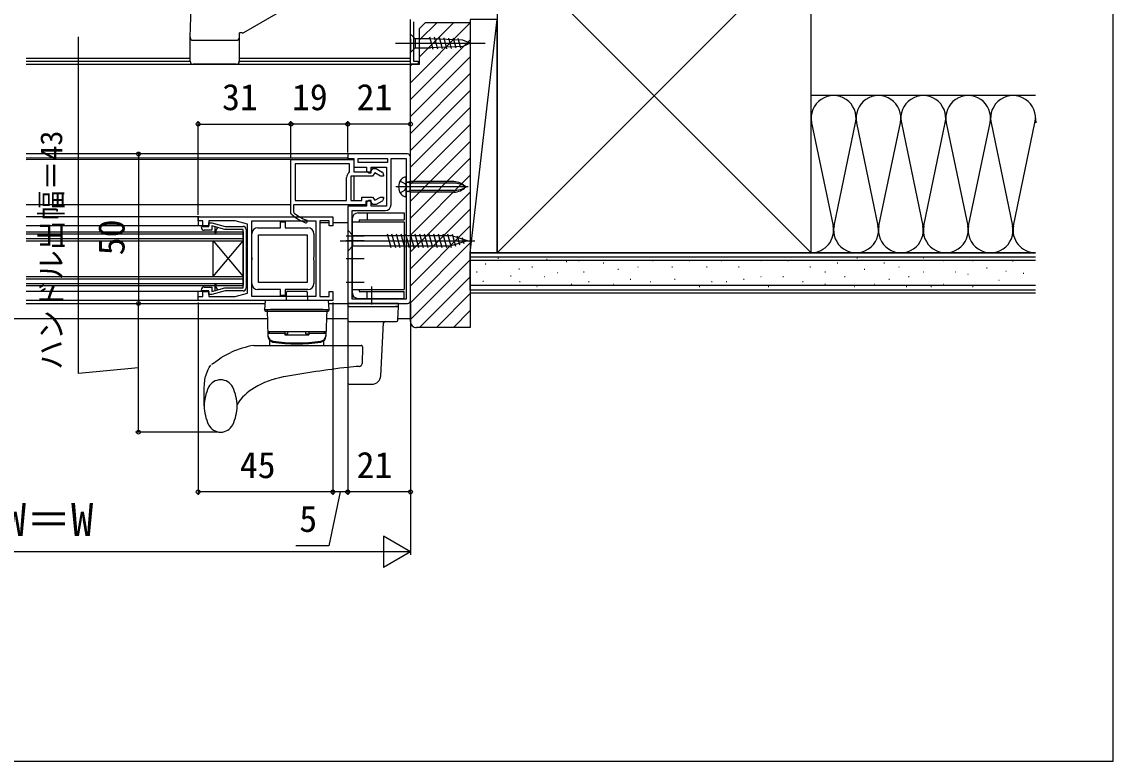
# Model space of a CAD drawing. Units: millimetres, scale not verified. Extents: x -525 to 525, y -782 to 777.
# Drawn here: x 160 to 525, y -782.5 to -535.3 of the extents above; entities that cross this region are included whole.
import ezdxf
from ezdxf.enums import TextEntityAlignment as Align

# ---------------------------------------------------------------- set-up
doc = ezdxf.new("R2010")
doc.units = ezdxf.units.MM
doc.header["$LTSCALE"] = 4
for name, color, linetype in [('0-2_YKK_11', 7, 'Continuous'), ('0-3_YKK_12', 2, 'Continuous'), ('0-4_YKK_13', 4, 'Continuous'), ('0-6_YKK_D', 6, 'Continuous'), ('0-7_YKK_ZWAK', 7, 'Continuous'), ('0-8_YSS_K', 3, 'Continuous'), ('0-9_YSS_KE', 3, 'Continuous')]:
    doc.layers.add(name, color=color, linetype=linetype)
doc.styles.add('ＭＳ ゴシック', font='')
doc.styles.get('ＭＳ ゴシック').set_extended_font_data('MS Gothic')

msp = doc.modelspace()

# ---------------------------------------------------------------- linework, layer by layer
at = {"layer": '0-2_YKK_11'}
for p, q in [((290, -628.5), (290, -580.5)), ((235, -604.7), (235, -624.3))]:
    msp.add_line(p, q, dxfattribs=at)
for points in [[(291, -535.273), (291, -548.5), (292.5, -548.5), (292.5, -549.5), (290, -549.5), (290, -534.5)], [(289, -579.5), (269, -579.5), (269, -581), (271, -581), (271, -583.9), (275.3, -583.9), (275.3, -585.1), (276, -585.8), (276.8, -585.8), (276.8, -583.9), (282, -583.9), (282, -596.9), (276.8, -596.9), (276.8, -595), (276, -595), (275.3, -595.7), (275.3, -596.9), (269, -596.9), (269, -629.5), (289, -629.5)], [(250.17, -599.652), (250, -599.277), (250, -581.4), (271, -581.4), (271, -585.5), (276.6, -585.5), (277.371, -584.4), (278.463, -584.4), (280.5, -585.576)], [(269.6, -582.8), (251.4, -582.8), (251.4, -595.1), (268.6, -595.1), (268.6, -587.4)], [(269.392, -585.857), (269.6, -585.451), (269.6, -582.8)], [(288.5, -581), (288.5, -628), (270.5, -628), (270.5, -598.4), (275.3, -598.4), (281.5, -598.4)], [(283.5, -596.4), (283.5, -581), (288.5, -581)], [(281, -586.442), (281, -586.9), (279.993, -586.9), (278.096, -585.805), (277.329, -586.9), (270, -586.9), (270, -595.1), (273.7, -595.1), (273.7, -593.9), (277.329, -593.9), (278.096, -594.995), (279.993, -593.9), (281, -593.9), (281, -594.358)], [(275.1, -596.5), (250.9, -596.5), (250.9, -598.862), (251.081, -599.247)], [(280.5, -595.224), (278.463, -596.4), (277.371, -596.4), (276.6, -595.3), (275.1, -595.3), (275.1, -596.5)], [(238.9, -604.2), (246.55, -604.2), (246.55, -602.2), (248.05, -602.2), (248.05, -604.2), (255.7, -604.2)], [(220, -604), (220.3, -603.7), (222.5, -603.7), (222.5, -602.5), (223.5, -602.5), (227.979, -603.7), (234, -603.7)], [(221, -624), (223.5, -624), (223.5, -625.465), (227.847, -624.3), (234, -624.3), (234, -604.7), (227.847, -604.7), (223.5, -603.535), (223.5, -605), (221, -605)], [(236.9, -622.8), (236.9, -614.958), (237.02, -614.775), (237.02, -614.225), (236.9, -614.042), (236.9, -606.2)], [(257.7, -606.2), (257.7, -614.042), (257.58, -614.225), (257.58, -614.775), (257.7, -614.958), (257.7, -622.8)], [(234, -625.3), (227.979, -625.3), (223.5, -626.5), (222.5, -626.5), (222.5, -625.3), (220.3, -625.3), (220, -625)], [(255.7, -624.8), (248.05, -624.8), (248.05, -626.8), (246.55, -626.8), (246.55, -624.8), (238.9, -624.8)]]:
    msp.add_lwpolyline(points, dxfattribs=at)
for points in [[(272.5, -581), (282.3, -581), (282.3, -582.4), (272.5, -582.4)], [(264, -628.5), (219, -628.5), (219, -627.1), (220.5, -627.1), (220.5, -625.5), (222.5, -625.5), (222.5, -627.1), (231.395, -627.1), (235.5, -626), (235.5, -603), (231.395, -601.9), (222.5, -601.9), (222.5, -603.5), (220.5, -603.5), (220.5, -601.9), (219, -601.9), (219, -600.5), (264, -600.5), (264, -603.5), (262.8, -603.5), (262.8, -601.9), (259.7, -601.9), (259.7, -618.259), (259.7, -627.1), (262.8, -627.1), (262.8, -625.5), (264, -625.5)], [(236.9, -627.1), (236.9, -601.9), (258.3, -601.9), (258.3, -618.378), (258.3, -627.1)], [(224.5, -603.803), (224.5, -605.75), (224.762, -606), (225, -605.75), (225, -604.937), (225.5, -604.071)], [(239.2, -606.5), (255.4, -606.5), (255.4, -622.5), (239.2, -622.5)], [(224.5, -623.25), (224.5, -625.197), (225.5, -624.929), (225, -624.063), (225, -623.25), (224.745, -623)]]:
    msp.add_lwpolyline(points, close=True, dxfattribs=at)
for centre, radius, start, end in [((289, -580.5), 1, 0.00001, 89.99999), ((270.5, -587.4), 1.9, 125.68531, 179.99999), ((280, -586.442), 1, 360, 60.00002), ((280, -594.358), 1, 299.99998, 0), ((281.5, -596.4), 2, 270.00001, 359.99999), ((260.09, -588.401), 15, 228.5951, 249.7334), ((260.09, -588.401), 14.1, 230.28516, 249.73341), ((255.05, -602.05), 0.45, 249.73339, 69.73341), ((221, -604), 1, 179.99955, 269.99781), ((234, -604.7), 1, 0.00001, 89.99999), ((238.9, -606.2), 2, 90.00001, 179.99999), ((255.7, -606.2), 2, 0.00001, 89.99999), ((221, -625), 1, 90.00001, 179.99999), ((238.9, -622.8), 2, 180.00001, 269.99999), ((255.7, -622.8), 2, 270.00001, 359.99999), ((234, -624.3), 1, 270.00001, 0.00091), ((289, -628.5), 1, 270.00001, 359.99999)]:
    msp.add_arc(centre, radius, start, end, dxfattribs=at)
at = {"layer": '0-3_YKK_12'}
for p, q in [((161.5, -547.5), (216.286, -547.5)), ((232.714, -547.5), (290, -547.5)), ((161.5, -548.5), (216.286, -548.5)), ((161.5, -549.5), (290, -549.5)), ((232.714, -548.5), (290, -548.5)), ((269, -579.5), (161.5, -579.5)), ((269, -579.5), (268.999, -581.4)), ((269, -580.9), (161.5, -580.9)), ((250.48, -581.4), (161.5, -581.402)), ((271, -586.9), (270.999, -595.1)), ((250, -596.5), (161.5, -596.5)), ((219.3, -600.5), (161.5, -600.5)), ((219, -600.5), (219, -603.5)), ((221, -603.5), (161.5, -603.5)), ((161.5, -605.5), (234, -605.5)), ((234, -605.5), (234, -623.5)), ((262.8, -602.5), (259.7, -602.5)), ((269, -602.5), (264, -602.5)), ((161.5, -606.2), (234, -606.2)), ((161.5, -607.8), (234, -607.8)), ((161.5, -608.5), (234, -608.5)), ((224, -620.5), (234, -608.5)), ((161.5, -620.5), (234, -620.5)), ((161.5, -621.2), (234, -621.2)), ((161.5, -622.8), (234, -622.8)), ((161.5, -623.5), (234, -623.5)), ((221, -625.5), (161.5, -625.502)), ((219, -628.5), (219, -625.5)), ((219.3, -628.5), (161.5, -628.5)), ((161.5, -629.5), (241.2, -629.5)), ((262.8, -629.5), (269, -629.5))]:
    msp.add_line(p, q, dxfattribs=at)
msp.add_lwpolyline([(224, -620.5), (224, -608.5), (234, -620.5)], dxfattribs=at)
at = {"layer": '0-4_YKK_13'}
for p, q in [((234.217, -538.87), (256.053, -526.263)), ((216.286, -540.46), (216.637, -530.425)), ((232.784, -540.53), (232.837, -539.004)), ((233.717, -539.004), (232.837, -539.004)), ((216.286, -548.495), (216.286, -540.53)), ((217.286, -541.495), (231.784, -541.495)), ((232.714, -540.864), (232.714, -548.495)), ((285.001, -542.5), (315.001, -542.5)), ((290.001, -540.95), (290.001, -544.05)), ((296.667, -540.95), (291.551, -540.95)), ((291.551, -540.95), (291.551, -544.05)), ((297.593, -544.523), (296.495, -540.425)), ((299.126, -544.449), (298.068, -540.5)), ((300.659, -544.376), (299.641, -540.575)), ((302.193, -544.303), (301.214, -540.65)), ((303.726, -544.23), (302.787, -540.725)), ((305.259, -544.157), (304.36, -540.8)), ((306.793, -544.084), (305.933, -540.875)), ((291.551, -544.05), (296.667, -544.05)), ((231.714, -549.495), (217.286, -549.495)), ((309.279, -590.5), (285.126, -590.5)), ((289.9, -589.282), (288.828, -588.89)), ((289.9, -588.754), (289.096, -588.911)), ((304.475, -588.754), (289.9, -588.754)), ((289.9, -592.246), (289.9, -588.754)), ((304.475, -589.282), (289.9, -589.282)), ((288.5, -593.75), (288.5, -592.58)), ((289.9, -591.718), (288.828, -592.11)), ((289.9, -592.246), (289.096, -592.089)), ((304.475, -591.718), (289.9, -591.718)), ((304.475, -592.246), (289.9, -592.246)), ((270.5, -601.2), (270.5, -627.3)), ((270.5, -602.2), (287.9, -602.2)), ((272.8, -601.5), (272.8, -602.2)), ((272.8, -601.5), (287.9, -601.5)), ((275.5, -599.2), (275.5, -601.5)), ((287.9, -602.2), (287.9, -624.8)), ((269, -605), (270.75, -606.75)), ((266.5, -608.5), (311.5, -608.5)), ((274.5, -607), (268.5, -607)), ((274.5, -608.5), (268.5, -608.5)), ((270.75, -606.75), (303.45, -606.75)), ((282.139, -606.2), (283.372, -610.8)), ((283.692, -606.2), (284.925, -610.8)), ((285.245, -606.2), (286.477, -610.8)), ((286.798, -606.2), (288.03, -610.8)), ((288.351, -606.2), (289.583, -610.8)), ((289.904, -606.2), (291.136, -610.8)), ((291.457, -606.2), (292.689, -610.8)), ((293.009, -606.2), (294.242, -610.8)), ((294.562, -606.2), (295.795, -610.8)), ((296.115, -606.2), (297.348, -610.8)), ((297.668, -606.2), (298.901, -610.8)), ((299.221, -606.2), (300.454, -610.8)), ((300.774, -606.2), (302.007, -610.8)), ((302.327, -606.2), (303.56, -610.8)), ((309, -608.5), (303.45, -606.75)), ((309, -608.5), (303.45, -610.25)), ((309, -608.5), (303.45, -610.25)), ((303.912, -606.319), (304.99, -610.341)), ((305.608, -606.854), (306.421, -609.89)), ((307.304, -607.388), (307.853, -609.438)), ((270.75, -610.25), (303.45, -610.25)), ((274.5, -614.5), (268.5, -614.5)), ((274.5, -622.5), (268.5, -622.5)), ((277, -623.8), (277, -629.8)), ((248.5, -628.5), (248.525, -625.697)), ((248.825, -625.4), (255.176, -625.4)), ((255.476, -625.697), (255.5, -628.5)), ((270.5, -624.8), (287.9, -624.8)), ((270.5, -627.3), (271.178, -627.3)), ((275.5, -627.8), (275.5, -625.5)), ((241.384, -628.5), (241.2, -631.5)), ((243.38, -628.5), (241.384, -628.5)), ((260.621, -628.5), (243.38, -628.5)), ((269, -630.5), (269, -635)), ((269.5, -630.5), (269, -630.5)), ((269.5, -630.5), (285.002, -630.5)), ((241.2, -631.5), (243.198, -631.5)), ((241.22, -631.726), (241.2, -631.5)), ((241.519, -632), (243.2, -632)), ((242, -631.5), (242.313, -640.457)), ((242, -631.5), (262, -631.5)), ((260.802, -631.5), (243.198, -631.5)), ((243.2, -632), (260.8, -632)), ((244.742, -632.005), (244.742, -632)), ((259.259, -632), (259.259, -632.005)), ((260.8, -632), (262.482, -632)), ((260.802, -631.5), (262.8, -631.5)), ((262, -631.5), (261.688, -640.457)), ((262.781, -631.726), (262.8, -631.5)), ((269.5, -635.5), (284.765, -635.5)), ((280.049, -653.657), (280.976, -635.974)), ((284.765, -635.5), (285.264, -635.5)), ((261.738, -639), (242.262, -639)), ((248, -639.5), (242.302, -639.5)), ((242.302, -639.5), (242.325, -640.146)), ((242.8, -639.5), (242.8, -639)), ((248, -639), (242.8, -639)), ((243, -643.5), (243, -642.007)), ((248, -639.68), (249, -639.68)), ((249, -639.68), (249, -639)), ((255, -639.68), (255, -639)), ((255, -639.68), (256, -639.68)), ((256, -639), (256, -640)), ((261.201, -639), (256, -639)), ((261.698, -639.5), (256, -639.5)), ((261, -643.5), (261, -642.007)), ((261.201, -639.5), (261.201, -639)), ((261.698, -639.5), (261.676, -640.146)), ((237.638, -643.5), (273.483, -643.5)), ((273.982, -644.017), (273.788, -649.574)), ((247.611, -654.009), (247.399, -654.051)), ((269, -655.979), (269, -656)), ((269.5, -656.5), (276.175, -656.5)), ((276.175, -656.5), (277.053, -656.5)), ((221, -663.75), (221, -657.684)), ((232, -663.75), (232, -663.239))]:
    msp.add_line(p, q, dxfattribs=at)
for points in [[(290.001, -540.95), (290.001, -539.4), (291.551, -540.95)], [(310.001, -542.5), (307.506, -541.467), (296.667, -540.95)], [(310.001, -542.5), (307.506, -543.533), (296.667, -544.05)], [(290.001, -544.05), (290.001, -545.6), (291.551, -544.05)], [(288.5, -592.58), (288.5, -588.42), (288.5, -587.25)], [(286.508, -588.55), (288.137, -589.355), (288.745, -590.5)], [(286.508, -592.45), (288.137, -591.645), (288.745, -590.5)], [(272.5, -599.2), (287.9, -599.2), (287.9, -601.5)], [(269, -605), (269, -612), (270.75, -610.25), (270.75, -606.75)], [(272.5, -627.8), (287.9, -627.8), (287.9, -625.5)], [(272.8, -624.8), (272.8, -625.5), (287.9, -625.5)], [(262.8, -631.5), (262.617, -628.5), (260.621, -628.5)], [(285.763, -635.026), (286, -630.5), (285.002, -630.5)], [(269, -635), (269, -635.948), (269, -653.631), (269, -655.979)], [(248, -639), (248, -640), (256, -640)], [(223.792, -649.677), (225.69, -648.27), (226.723, -647.593), (227.697, -647.015), (229.852, -645.892)], [(223.792, -649.677), (223.755, -649.697), (223.702, -649.73), (223.647, -649.762), (223.588, -649.801), (223.539, -649.829), (223.493, -649.86)], [(221, -657.725), (221.041, -656.523), (221.249, -654.93), (221.475, -653.943), (222.306, -651.589), (222.693, -650.833), (223.218, -650.136)]]:
    msp.add_lwpolyline(points, dxfattribs=at)
msp.add_lwpolyline([(269, -630.5), (286, -630.5), (286, -629.5), (269, -629.5)], close=True, dxfattribs=at)
for centre, radius, start, end in [((233.717, -538.004), 1, 270, 300), ((217.286, -540.495), 1, 178, 270), ((231.784, -540.495), 1, 270, 358), ((217.286, -548.495), 1, 180, 270), ((231.714, -548.495), 1, 270, 0), ((288.488, -589.35), 2.1, 89.66036, 142.75222), ((290, -590.5), 4, 142.75222, 217.24778), ((289, -588.42), 0.5, 180, 281.05172), ((304.475, -594.268), 5.513, 43.10467, 90), ((304.475, -596.546), 7.263, 56.3423, 90), ((304.475, -586.732), 5.513, 270, 316.89533), ((304.475, -584.454), 7.263, 270, 303.6577), ((288.488, -591.65), 2.1, 217.24889, 270.33651), ((289, -592.58), 0.5, 78.94828, 180), ((272.5, -601.2), 2, 90, 180), ((248.825, -625.7), 0.3, 90, 179.5), ((255.176, -625.7), 0.3, 0.5, 90), ((272.5, -625.8), 2, 180, 270), ((241.519, -631.7), 0.3, 185, 270), ((262.482, -631.7), 0.3, 270, 355), ((269.5, -635), 0.5, 180, 270), ((285.264, -635), 0.5, 270, 357), ((281.475, -636), 0.5, 90, 177), ((244.312, -640.387), 2, 182, 260.87872), ((244.324, -640.076), 2, 182, 260.89292), ((242.75, -642.007), 0.25, 0, 46.05064), ((252, -592.5), 50.5, 260.87872, 279.12128), ((252, -592.188), 50.5, 260.89292, 279.10708), ((259.677, -640.076), 2, 279.10708, 358), ((259.689, -640.387), 2, 279.12128, 358), ((261.25, -642.007), 0.25, 133.94936, 180), ((243.36, -676), 33, 99.98655, 114.10382), ((273.483, -644), 0.5, 358, 90), ((272.789, -649.539), 1, 272.24995, 358), ((309.2, -995.5), 347, 96.65301, 100.22358), ((274.791, -700.5), 50, 92.24995, 96.65301), ((226.5, -659.508), 4.5, 26.48104, 153.51896), ((252.29, -681.62), 28, 100.06111, 121.25004), ((269.5, -656), 0.5, 180, 270), ((277.053, -653.5), 3, 270, 357), ((235.032, -663.758), 14.031, 153.51896, 180), ((217.969, -663.758), 14.031, 0, 26.48104), ((246.42, -672.43), 17.1, 120.40967, 147.48757), ((235.032, -663.75), 14.031, 180, 206.48104), ((217.969, -663.75), 14.031, 333.51896, 0), ((226.5, -668), 4.5, 206.48104, 333.51896)]:
    msp.add_arc(centre, radius, start, end, dxfattribs=at)
at = {"layer": '0-6_YKK_D'}
for p, q in [((219, -599.8), (219, -568.5)), ((250, -580.9), (250, -568.5)), ((250, -580.9), (250, -568.5)), ((269, -579), (269, -568.5)), ((269.002, -578.962), (269.002, -568.5)), ((219, -569.5), (250, -569.5)), ((269.002, -569.5), (250, -569.5)), ((290, -569.5), (269, -569.5)), ((199, -579.5), (199, -629.5)), ((199, -672.5), (199, -629.5)), ((219, -629.2), (219, -693.5)), ((264, -629.2), (264, -693.5)), ((264, -629.2), (264, -693.5)), ((269, -630), (269, -693.5)), ((269, -630), (269, -693.5)), ((290, -629.5), (290, -693.5)), ((290, -629.5), (290, -713.5)), ((225.5, -672.5), (198, -672.5)), ((264, -692.5), (219, -692.5)), ((269, -692.5), (264, -692.5)), ((290, -692.5), (269, -692.5)), ((290, -712.5), (280.907, -707.25)), ((280.907, -707.25), (280.907, -717.75)), ((279.5, -712.5), (40.5, -712.5)), ((290, -712.5), (271.814, -712.5)), ((290, -712.5), (280.907, -717.75))]:
    msp.add_line(p, q, dxfattribs=at)
for points in [[(199, -651), (179, -652.945), (179, -540.308)], [(266.5, -692.5), (262.634, -710.5), (251.679, -710.5)]]:
    msp.add_lwpolyline(points, dxfattribs=at)
for centre in [(219, -569.5), (250, -569.5), (250, -569.5), (269, -569.5), (269.002, -569.5), (290, -569.5), (199, -579.5), (199, -629.5), (199, -629.5), (199, -672.5), (219, -692.5), (264, -692.5), (264, -692.5), (269, -692.5), (269, -692.5), (290, -692.5)]:
    msp.add_circle(centre, 0.637, dxfattribs=at)
at = {"layer": '0-7_YKK_ZWAK'}
msp.add_lwpolyline([(-525, -782.5), (525, -782.5), (525, 747.5)], dxfattribs=at)
at = {"layer": '0-8_YSS_K'}
for p, q in [((319, -612.5), (424, -507.5)), ((319, -507.5), (424, -612.5)), ((290, -555.677), (310, -535.677)), ((293, -547.02), (304.52, -535.5)), ((293, -541.363), (298.863, -535.5)), ((310, -612.5), (319, -534.5)), ((290, -561.333), (310, -541.333)), ((290, -566.99), (310, -546.99)), ((290, -550.02), (290.52, -549.5)), ((290, -572.647), (310, -552.647)), ((290, -578.304), (310, -558.304)), ((499.003, -560), (424.003, -560)), ((290, -583.961), (310, -563.961)), ((424.161, -569.032), (431.345, -603.468)), ((431.661, -603.468), (438.845, -569.032)), ((439.161, -569.032), (446.345, -603.468)), ((446.661, -603.468), (453.845, -569.032)), ((454.161, -569.032), (461.345, -603.468)), ((461.661, -603.468), (468.845, -569.032)), ((469.161, -569.032), (476.345, -603.468)), ((476.661, -603.468), (483.845, -569.032)), ((484.161, -569.032), (491.345, -603.468)), ((491.661, -603.468), (498.845, -569.032)), ((290, -589.618), (310, -569.618)), ((290, -595.275), (310, -575.275)), ((290, -600.931), (310, -580.931)), ((290, -606.588), (310, -586.588)), ((290, -612.245), (310, -592.245)), ((290, -617.902), (310, -597.902)), ((290, -623.559), (310, -603.559)), ((290, -629.216), (310, -609.216)), ((424.003, -612.5), (499.003, -612.5)), ((290, -634.873), (310, -614.873)), ((499.003, -614), (310, -614)), ((314.991, -616.187), (315.191, -616.187)), ((319.184, -614.33), (319.384, -614.33)), ((335.481, -614.719), (335.681, -614.719)), ((342.108, -615.499), (342.308, -615.499)), ((346.199, -615.066), (346.399, -615.066)), ((354.44, -615.89), (354.64, -615.89)), ((370.924, -615.066), (371.124, -615.066)), ((383.217, -615.066), (383.417, -615.066)), ((393.931, -615.066), (394.131, -615.066)), ((407.118, -615.066), (407.318, -615.066)), ((416.184, -615.066), (416.384, -615.066)), ((432.667, -615.89), (432.867, -615.89)), ((439.26, -614.242), (439.46, -614.242)), ((448.326, -615.89), (448.526, -615.89)), ((461.513, -614.242), (461.713, -614.242)), ((468.106, -615.066), (468.306, -615.066)), ((477.996, -615.066), (478.196, -615.066)), ((491.384, -615.217), (491.584, -615.217)), ((312.09, -618.895), (312.29, -618.895)), ((323.455, -620.287), (323.655, -620.287)), ((326.192, -617.948), (326.392, -617.948)), ((330.54, -617.214), (330.74, -617.214)), ((338.99, -619.117), (339.19, -619.117)), ((347.847, -618.862), (348.047, -618.862)), ((359.385, -618.038), (359.585, -618.038)), ((365.979, -617.214), (366.179, -617.214)), ((377.448, -617.214), (377.648, -617.214)), ((388.986, -617.214), (389.186, -617.214)), ((399.701, -617.214), (399.901, -617.214)), ((423.601, -617.214), (423.801, -617.214)), ((428.546, -618.862), (428.746, -618.862)), ((441.733, -618.038), (441.933, -618.038)), ((453.271, -617.214), (453.471, -617.214)), ((461.513, -618.862), (461.713, -618.862)), ((472.227, -618.862), (472.427, -618.862)), ((476.347, -619.687), (476.547, -619.687)), ((482.62, -617.554), (482.82, -617.554)), ((489.046, -618.723), (489.246, -618.723)), ((494.889, -619.307), (495.089, -619.307)), ((293.029, -637.5), (310, -620.529)), ((499.003, -623.5), (310, -623.5)), ((314.218, -621.989), (314.418, -621.989)), ((323.463, -623.405), (323.663, -623.405)), ((326.419, -622.159), (326.619, -622.159)), ((332.188, -623.807), (332.388, -623.807)), ((334.661, -620.511), (334.861, -620.511)), ((338.8, -623.405), (339, -623.405)), ((343.726, -622.983), (343.926, -622.983)), ((349.495, -622.159), (349.695, -622.159)), ((357.737, -622.983), (357.937, -622.983)), ((363.506, -621.335), (363.706, -621.335)), ((370.099, -622.159), (370.299, -622.159)), ((378.272, -621.335), (378.472, -621.335)), ((386.514, -623.807), (386.714, -623.807)), ((390.635, -622.159), (390.835, -622.159)), ((395.58, -622.159), (395.78, -622.159)), ((401.349, -621.335), (401.549, -621.335)), ((407.118, -620.511), (407.318, -620.511)), ((409.59, -623.807), (409.79, -623.807)), ((414.535, -620.511), (414.735, -620.511)), ((421.129, -622.159), (421.329, -622.159)), ((428.546, -622.983), (428.746, -622.983)), ((435.139, -620.511), (435.339, -620.511)), ((438.436, -623.807), (438.636, -623.807)), ((445.029, -622.983), (445.229, -622.983)), ((449.974, -621.335), (450.174, -621.335)), ((455.743, -623.807), (455.943, -623.807)), ((456.568, -620.511), (456.768, -620.511)), ((463.985, -623.807), (464.185, -623.807)), ((468.106, -622.983), (468.306, -622.983)), ((477.996, -623.807), (478.196, -623.807)), ((486.709, -621.644), (486.909, -621.644)), ((298.686, -637.5), (310, -626.186)), ((499.003, -626), (310, -626)), ((30, -634.5), (242.105, -634.5)), ((261.896, -634.5), (269, -634.5)), ((285.791, -634.5), (290, -634.5)), ((304.343, -637.5), (310, -631.843))]:
    msp.add_line(p, q, dxfattribs=at)
msp.add_lwpolyline([(319, -612.5), (319, -534.5), (310, -534.5), (310, -612.5)], close=True, dxfattribs=at)
for centre, start, end in [((431.503, -567.5), 348.21646, 191.78353), ((446.503, -567.5), 348.21646, 191.78353), ((461.503, -567.5), 348.21646, 191.78353), ((476.503, -567.5), 348.21646, 191.78353), ((491.503, -567.5), 348.21646, 191.78353), ((506.503, -567.5), 180, 191.78353), ((424.003, -605), 270, 11.78353), ((439.003, -605), 168.21646, 11.78353), ((454.003, -605), 168.21646, 11.78353), ((469.003, -605), 168.21646, 11.78353), ((484.003, -605), 168.21646, 11.78353), ((499.003, -605), 168.21646, 270.00003)]:
    msp.add_arc(centre, 7.5, start, end, dxfattribs=at)
at = {"layer": '0-9_YSS_KE'}
for p, q in [((310, -625), (310, -612.5)), ((499.003, -612.5), (310, -612.5)), ((310, -615), (499.003, -615)), ((499.003, -625), (310, -625))]:
    msp.add_line(p, q, dxfattribs=at)
msp.add_lwpolyline([(424, -612.5), (424, -507.5), (319, -507.5), (319, -612.5)], close=True, dxfattribs=at)
for points in [[(290, -635.5), (290, -549.5), (293, -549.5), (293, -537.5), (295, -535.5), (310, -535.5)], [(310, -535.5), (310, -637.5), (292, -637.5)]]:
    msp.add_lwpolyline(points, dxfattribs=at)
msp.add_arc((292, -635.5), 2, 180.00002, 270.00002, dxfattribs=at)

# ---------------------------------------------------------------- texts
at = {"layer": '0-6_YKK_D', "style": 'ＭＳ ゴシック'}
for s, height, p in [('31', 8.798, (226.966, -567.5)), ('19', 8.798, (250.331, -567.5)), ('21', 8.798, (271.966, -567.5)), ('45', 8.798, (232.909, -690.5)), ('21', 8.798, (271.966, -690.5)), ('KW＝W', 11, (146.484, -710.5)), ('5', 8.798, (252.793, -708.5))]:
    msp.add_text(s, height=height, dxfattribs=at).set_placement(p, align=Align.BOTTOM_LEFT)
for s, height, p in [('ハンドル出幅＝43', 7.331, (175.694, -651.683)), ('50', 8.798, (197, -613.364))]:
    msp.add_text(s, height=height, rotation=90, dxfattribs=at).set_placement(p, align=Align.BOTTOM_LEFT)

doc.saveas('drawing.dxf')
